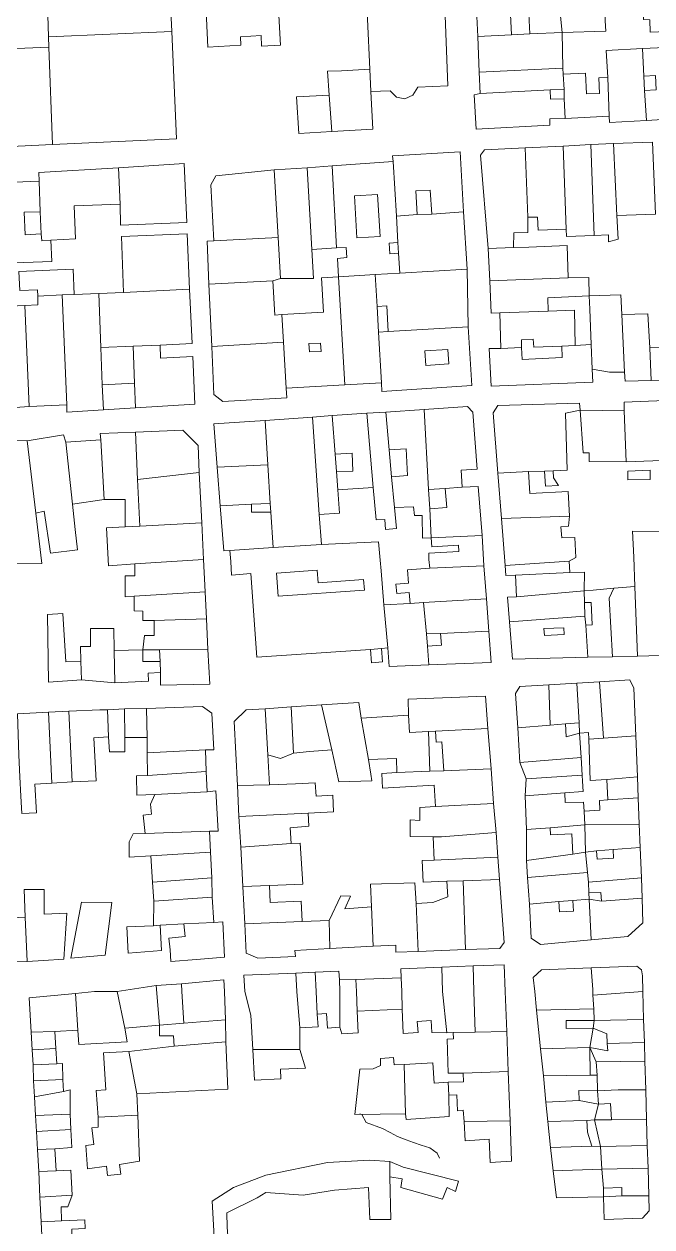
# Model space of a CAD drawing. Header units: inches. Extents: x 1138763 to 1140867, y 1050756 to 1053008.
# Drawn here: x 1139949.6 to 1140112, y 1051945.1 to 1052256.3 of the extents above; entities that cross this region are included whole.
import ezdxf

# ---------------------------------------------------------------- set-up
doc = ezdxf.new("R2010")
doc.units = ezdxf.units.IN
doc.header["$MEASUREMENT"] = 0
doc.layers.add('LimEdif_AM', color=44, linetype='Continuous', lineweight=5)
doc.layers.add('ViaSec_AM', color=1, linetype='Continuous', lineweight=18)

msp = doc.modelspace()

# ---------------------------------------------------------------- linework, layer by layer
at = {"layer": 'LimEdif_AM'}
for points in [[(1140038.44, 1052257.62), (1140036.69, 1052289.5), (1140055.94, 1052290.25), (1140059.06, 1052288.25), (1140059.81, 1052274.87), (1140058.06, 1052274.75), (1140055.19, 1052272), (1140056.56, 1052271.12), (1140058.06, 1052269), (1140058.31, 1052267.37), (1140057.44, 1052263.87), (1140055.44, 1052262.25), (1140058.44, 1052260.75), (1140059.19, 1052240.37), (1140051.44, 1052240), (1140050.19, 1052237.87), (1140048.06, 1052237), (1140045.94, 1052237.37), (1140044.31, 1052239), (1140039.31, 1052238.87), (1140039.06, 1052244.62), (1140038.44, 1052257.62)], [(1140086.81, 1052289.12), (1140090.81, 1052289.25), (1140090.69, 1052291.5), (1140098.44, 1052291.87), (1140098.44, 1052289.62), (1140099.94, 1052257.12), (1140100.06, 1052254.5), (1140088.81, 1052254.12), (1140088.31, 1052259.25), (1140086.81, 1052289.12)], [(1139955.06, 1052281.12), (1139970.69, 1052281.75), (1139970.69, 1052285.5), (1139974.94, 1052285.75), (1139975.06, 1052282), (1139986.44, 1052282.37), (1139987.81, 1052254.37), (1139955.94, 1052253), (1139955.06, 1052281.12)], [(1139937.81, 1052280.37), (1139955.06, 1052281.12), (1139955.94, 1052253), (1139956.06, 1052250.37), (1139939.44, 1052249.62), (1139938.94, 1052260.5), (1139945.19, 1052260.62), (1139944.94, 1052271.62), (1139938.31, 1052271.5), (1139937.81, 1052280.37)], [(1140117.69, 1052267.12), (1140118.06, 1052254.5), (1140111.56, 1052254.25), (1140111.44, 1052257.37), (1140109.81, 1052257.5), (1140109.56, 1052261.62), (1140113.31, 1052261.75), (1140112.69, 1052275.25), (1140117.31, 1052275.5), (1140117.69, 1052267.12)], [(1140015.06, 1052266.25), (1140015.94, 1052250.87), (1140011.06, 1052250.62), (1140010.94, 1052253.37), (1140005.56, 1052253), (1140005.69, 1052250.87), (1139997.19, 1052250.37), (1139996.44, 1052265.25), (1140001.56, 1052265.5), (1140004.06, 1052265.62), (1140015.06, 1052266.25)], [(1140075.44, 1052258.75), (1140075.69, 1052253.5), (1140066.94, 1052253.12), (1140066.69, 1052258.25), (1140075.44, 1052258.75)], [(1140080.19, 1052259), (1140080.44, 1052253.75), (1140075.69, 1052253.5), (1140075.44, 1052258.75), (1140080.19, 1052259)], [(1140088.31, 1052259.25), (1140088.81, 1052254.12), (1140080.44, 1052253.75), (1140080.19, 1052259), (1140088.31, 1052259.25)], [(1139987.81, 1052254.37), (1139989.06, 1052226.62), (1139956.94, 1052225.12), (1139956.06, 1052250.37), (1139955.94, 1052253), (1139987.81, 1052254.37)], [(1140088.81, 1052254.12), (1140088.94, 1052244.87), (1140067.31, 1052243.87), (1140066.94, 1052253.12), (1140075.69, 1052253.5), (1140080.44, 1052253.75), (1140088.81, 1052254.12)], [(1139956.06, 1052250.37), (1139956.94, 1052225.12), (1139940.94, 1052224.37), (1139940.19, 1052236.5), (1139939.94, 1052241.75), (1139939.44, 1052249.62), (1139956.06, 1052250.37)], [(1140109.94, 1052242.87), (1140110.06, 1052239.12), (1140110.56, 1052231.37), (1140101.06, 1052230.87), (1140100.94, 1052232.5), (1140100.56, 1052242.5), (1140100.19, 1052249.5), (1140109.56, 1052250), (1140109.94, 1052242.87)], [(1140109.56, 1052250), (1140115.44, 1052250.25), (1140115.44, 1052252), (1140117.94, 1052251.62), (1140118.94, 1052231.87), (1140110.56, 1052231.37), (1140110.06, 1052239.12), (1140113.06, 1052239.25), (1140112.94, 1052243), (1140109.94, 1052242.87), (1140109.56, 1052250)], [(1140039.31, 1052238.87), (1140039.81, 1052229.12), (1140029.19, 1052228.5), (1140028.56, 1052237.87), (1140028.06, 1052244.12), (1140031.69, 1052244.25), (1140039.06, 1052244.62), (1140039.31, 1052238.87)], [(1140088.94, 1052244.87), (1140089.06, 1052243.37), (1140089.31, 1052239.37), (1140085.69, 1052239.25), (1140067.56, 1052238.37), (1140067.31, 1052243.87), (1140088.94, 1052244.87)], [(1140089.06, 1052243.37), (1140094.81, 1052243.62), (1140095.06, 1052238.25), (1140098.44, 1052238.37), (1140098.31, 1052242.37), (1140100.56, 1052242.5), (1140100.94, 1052232.5), (1140089.56, 1052231.87), (1140089.31, 1052237), (1140089.31, 1052239.37), (1140089.06, 1052243.37)], [(1140110.06, 1052239.12), (1140109.94, 1052242.87), (1140112.94, 1052243), (1140113.06, 1052239.25), (1140110.06, 1052239.12)], [(1140029.19, 1052228.5), (1140020.69, 1052228), (1140020.06, 1052237.5), (1140028.56, 1052237.87), (1140029.19, 1052228.5)], [(1140085.69, 1052239.25), (1140085.81, 1052236.87), (1140089.31, 1052237), (1140089.56, 1052231.87), (1140085.56, 1052231.75), (1140085.56, 1052230.12), (1140066.56, 1052229.12), (1140066.06, 1052238), (1140067.56, 1052238.37), (1140085.69, 1052239.25)], [(1140089.31, 1052239.37), (1140089.31, 1052237), (1140085.81, 1052236.87), (1140085.69, 1052239.25), (1140089.31, 1052239.37)], [(1140079.94, 1052206.37), (1140079.94, 1052202.37), (1140076.31, 1052202.25), (1140076.19, 1052198.5), (1140069.69, 1052198.25), (1140067.69, 1052222.37), (1140068.69, 1052223.75), (1140079.19, 1052224.25), (1140079.94, 1052206.37)], [(1140079.19, 1052224.25), (1140089.06, 1052224.75), (1140089.81, 1052203.25), (1140082.56, 1052203), (1140082.44, 1052206.37), (1140079.94, 1052206.37), (1140079.19, 1052224.25)], [(1140089.06, 1052224.75), (1140096.19, 1052225.12), (1140097.06, 1052201.62), (1140089.94, 1052201.37), (1140089.81, 1052203.25), (1140089.06, 1052224.75)], [(1140096.19, 1052225.12), (1140102.06, 1052225.37), (1140102.94, 1052206.75), (1140103.31, 1052200.62), (1140100.81, 1052200), (1140100.81, 1052201.75), (1140097.06, 1052201.62), (1140096.19, 1052225.12)], [(1140102.06, 1052225.37), (1140112.19, 1052225.75), (1140112.81, 1052209.25), (1140112.94, 1052207.12), (1140102.94, 1052206.75), (1140102.06, 1052225.37)], [(1140045.06, 1052220.75), (1140044.94, 1052222.25), (1140062.44, 1052223.25), (1140063.31, 1052207.75), (1140055.06, 1052207.12), (1140054.69, 1052213.37), (1140050.94, 1052213.12), (1140051.31, 1052207), (1140045.94, 1052206.62), (1140045.06, 1052220.75)], [(1139953.56, 1052215.62), (1139953.44, 1052217.87), (1139974.06, 1052219.12), (1139974.44, 1052209.75), (1139962.56, 1052209.25), (1139962.94, 1052200.75), (1139956.56, 1052200.37), (1139954.19, 1052200.25), (1139954.06, 1052202), (1139953.81, 1052207.75), (1139953.56, 1052215.62)], [(1139974.44, 1052209.75), (1139974.06, 1052219.12), (1139991.06, 1052220.25), (1139991.69, 1052205), (1139974.56, 1052204.25), (1139974.44, 1052209.75)], [(1140015.31, 1052201.12), (1139998.69, 1052200.25), (1139997.94, 1052214.75), (1139999.19, 1052217), (1140014.31, 1052218.62), (1140015.31, 1052201.12)], [(1140014.31, 1052218.62), (1140022.81, 1052219.12), (1140024.06, 1052198), (1140024.44, 1052190.5), (1140015.94, 1052190.5), (1140015.31, 1052201.12), (1140014.31, 1052218.62)], [(1140022.81, 1052219.12), (1140029.31, 1052219.62), (1140030.44, 1052198.37), (1140024.06, 1052198), (1140022.81, 1052219.12)], [(1140029.31, 1052219.62), (1140045.06, 1052220.75), (1140045.94, 1052206.62), (1140046.31, 1052199.75), (1140044.06, 1052199.62), (1140044.19, 1052196.87), (1140046.44, 1052197), (1140046.81, 1052191.87), (1140040.44, 1052191.5), (1140030.94, 1052190.87), (1140030.69, 1052195.62), (1140033.06, 1052195.87), (1140032.94, 1052198.5), (1140030.44, 1052198.37), (1140029.31, 1052219.62)], [(1139953.81, 1052207.75), (1139949.69, 1052207.62), (1139949.94, 1052201.75), (1139954.06, 1052202), (1139954.19, 1052200.25), (1139956.56, 1052200.37), (1139956.81, 1052194.87), (1139939.81, 1052194.25), (1139940.19, 1052185.37), (1139925.69, 1052184.62), (1139924.44, 1052216.12), (1139936.31, 1052216.87), (1139936.44, 1052215), (1139953.56, 1052215.62), (1139953.81, 1052207.75)], [(1140035.69, 1052201), (1140041.69, 1052201.37), (1140041.06, 1052212.25), (1140035.06, 1052211.87), (1140035.69, 1052201)], [(1140035.69, 1052201), (1140035.06, 1052211.87), (1140041.06, 1052212.25), (1140041.69, 1052201.37), (1140035.69, 1052201)], [(1140055.06, 1052207.12), (1140051.31, 1052207), (1140050.94, 1052213.12), (1140054.69, 1052213.37), (1140055.06, 1052207.12)], [(1139954.06, 1052202), (1139949.94, 1052201.75), (1139949.69, 1052207.62), (1139953.81, 1052207.75), (1139954.06, 1052202)], [(1140063.31, 1052207.75), (1140064.19, 1052192.87), (1140046.81, 1052191.87), (1140046.44, 1052197), (1140046.31, 1052199.75), (1140045.94, 1052206.62), (1140051.31, 1052207), (1140055.06, 1052207.12), (1140063.31, 1052207.75)], [(1140114.56, 1052172.62), (1140111.44, 1052172.5), (1140110.94, 1052181.37), (1140104.19, 1052181.12), (1140103.94, 1052186.25), (1140095.81, 1052186), (1140095.69, 1052190.75), (1140090.31, 1052190.62), (1140090.06, 1052199), (1140080.19, 1052198.62), (1140076.19, 1052198.5), (1140076.31, 1052202.25), (1140079.94, 1052202.37), (1140079.94, 1052206.37), (1140082.44, 1052206.37), (1140082.56, 1052203), (1140089.81, 1052203.25), (1140089.94, 1052201.37), (1140097.06, 1052201.62), (1140100.81, 1052201.75), (1140100.81, 1052200), (1140103.31, 1052200.62), (1140102.94, 1052206.75), (1140112.94, 1052207.12)], [(1139992.44, 1052187.75), (1139975.31, 1052186.87), (1139974.81, 1052201.37), (1139991.81, 1052202), (1139992.44, 1052187.75)], [(1140015.31, 1052201.12), (1140015.94, 1052190.5), (1140013.94, 1052189.87), (1139997.44, 1052189), (1139996.94, 1052200.12), (1139998.69, 1052200.25), (1140015.31, 1052201.12)], [(1140046.44, 1052197), (1140044.19, 1052196.87), (1140044.06, 1052199.62), (1140046.31, 1052199.75), (1140046.44, 1052197)], [(1140030.44, 1052198.37), (1140032.94, 1052198.5), (1140033.06, 1052195.87), (1140030.69, 1052195.62), (1140030.94, 1052190.87), (1140026.56, 1052190.62), (1140027.06, 1052181.75), (1140016.31, 1052181.12), (1140014.44, 1052181), (1140013.94, 1052189.87), (1140015.94, 1052190.5), (1140024.44, 1052190.5), (1140024.06, 1052198), (1140030.44, 1052198.37)], [(1140076.19, 1052198.5), (1140080.19, 1052198.62), (1140090.06, 1052199), (1140090.31, 1052190.62), (1140070.06, 1052189.87), (1140069.69, 1052198.25), (1140076.19, 1052198.5)], [(1139962.56, 1052186.37), (1139959.44, 1052186.25), (1139953.19, 1052185.87), (1139953.06, 1052187.5), (1139948.56, 1052187.37), (1139948.31, 1052192.25), (1139962.31, 1052192.87), (1139962.56, 1052186.37)], [(1140030.94, 1052190.87), (1140032.56, 1052163), (1140017.44, 1052162.12), (1140016.69, 1052174), (1140016.31, 1052181.12), (1140027.06, 1052181.75), (1140026.56, 1052190.62), (1140030.94, 1052190.87)], [(1140040.44, 1052191.5), (1140040.94, 1052183.25), (1140041.31, 1052176.62), (1140042.06, 1052163.5), (1140032.56, 1052163), (1140030.94, 1052190.87), (1140040.44, 1052191.5)], [(1140064.19, 1052192.87), (1140064.44, 1052178), (1140043.81, 1052176.75), (1140043.44, 1052183.37), (1140040.94, 1052183.25), (1140040.44, 1052191.5), (1140046.81, 1052191.87), (1140064.19, 1052192.87)], [(1140090.31, 1052190.62), (1140095.69, 1052190.75), (1140095.81, 1052186), (1140085.06, 1052185.5), (1140085.19, 1052182), (1140072.69, 1052181.62), (1140070.44, 1052181.5), (1140070.06, 1052189.87), (1140090.31, 1052190.62)], [(1139992.44, 1052187.75), (1139993.06, 1052173.62), (1139984.81, 1052173.25), (1139977.81, 1052173), (1139969.44, 1052172.62), (1139968.94, 1052186.62), (1139975.31, 1052186.87), (1139992.44, 1052187.75)], [(1140013.94, 1052189.87), (1140014.44, 1052181), (1140016.31, 1052181.12), (1140016.69, 1052174), (1139998.19, 1052172.87), (1139997.44, 1052189), (1140013.94, 1052189.87)], [(1139959.44, 1052186.25), (1139960.69, 1052157.75), (1139950.94, 1052157.37), (1139949.81, 1052183.5), (1139953.19, 1052183.62), (1139953.19, 1052185.87), (1139959.44, 1052186.25)], [(1139962.56, 1052186.37), (1139968.94, 1052186.62), (1139969.44, 1052172.62), (1139969.81, 1052163), (1139970.19, 1052156.5), (1139960.69, 1052155.87), (1139960.69, 1052157.75), (1139959.44, 1052186.25), (1139962.56, 1052186.37)], [(1140095.81, 1052186), (1140095.94, 1052182.5), (1140096.31, 1052173.37), (1140092.19, 1052173.12), (1140091.94, 1052182.25), (1140085.19, 1052182), (1140085.06, 1052185.5), (1140095.81, 1052186)], [(1140104.19, 1052181.12), (1140104.94, 1052166.25), (1140101.06, 1052166.25), (1140096.56, 1052167), (1140096.31, 1052173.37), (1140095.94, 1052182.5), (1140095.81, 1052186), (1140103.94, 1052186.25), (1140104.19, 1052181.12)], [(1139942.19, 1052183.12), (1139949.81, 1052183.5), (1139950.94, 1052157.37), (1139938.94, 1052156.5), (1139938.56, 1052167), (1139943.81, 1052167.25), (1139943.69, 1052169.62), (1139938.44, 1052169.37), (1139938.31, 1052172.12), (1139942.56, 1052172.25), (1139942.19, 1052183.12)], [(1140043.81, 1052176.75), (1140041.31, 1052176.62), (1140040.94, 1052183.25), (1140043.44, 1052183.37), (1140043.81, 1052176.75)], [(1140085.19, 1052182), (1140091.94, 1052182.25), (1140092.19, 1052173.12), (1140088.69, 1052173), (1140081.44, 1052172.75), (1140081.31, 1052174.75), (1140078.31, 1052174.62), (1140078.31, 1052172.62), (1140072.94, 1052172.37), (1140072.69, 1052181.62), (1140085.19, 1052182)], [(1140111.44, 1052172.5), (1140111.81, 1052164.12), (1140105.06, 1052163.87), (1140104.94, 1052166.25), (1140104.19, 1052181.12), (1140110.94, 1052181.37), (1140111.44, 1052172.5)], [(1140064.44, 1052178), (1140065.44, 1052162.75), (1140042.19, 1052161.25), (1140042.06, 1052163.5), (1140041.31, 1052176.62), (1140043.81, 1052176.75), (1140064.44, 1052178)], [(1140088.69, 1052173), (1140088.81, 1052170), (1140078.44, 1052169.5), (1140078.31, 1052172.62), (1140078.31, 1052174.62), (1140081.31, 1052174.75), (1140081.44, 1052172.75), (1140088.69, 1052173)], [(1139977.81, 1052173), (1139978.19, 1052163.37), (1139969.81, 1052163), (1139969.44, 1052172.62), (1139977.81, 1052173)], [(1139984.81, 1052173.25), (1139984.94, 1052169.87), (1139993.31, 1052170.25), (1139993.81, 1052158), (1139978.44, 1052157), (1139978.19, 1052163.37), (1139977.81, 1052173), (1139984.81, 1052173.25)], [(1140016.69, 1052174), (1140017.44, 1052162.12), (1140017.56, 1052159.62), (1140001.06, 1052158.62), (1139998.69, 1052160.5), (1139998.19, 1052172.87), (1140016.69, 1052174)], [(1140023.44, 1052171.5), (1140026.44, 1052171.62), (1140026.31, 1052173.75), (1140023.31, 1052173.62), (1140023.44, 1052171.5)], [(1140023.44, 1052171.5), (1140023.31, 1052173.62), (1140026.31, 1052173.75), (1140026.44, 1052171.62), (1140023.44, 1052171.5)], [(1140053.56, 1052168), (1140059.44, 1052168.37), (1140059.19, 1052172.12), (1140053.31, 1052171.75), (1140053.56, 1052168)], [(1140053.56, 1052168), (1140053.31, 1052171.75), (1140059.19, 1052172.12), (1140059.44, 1052168.37), (1140053.56, 1052168)], [(1140096.31, 1052173.37), (1140096.56, 1052167), (1140096.69, 1052163.62), (1140070.44, 1052162.62), (1140069.94, 1052172.37), (1140072.94, 1052172.37), (1140078.31, 1052172.62), (1140078.44, 1052169.5), (1140088.81, 1052170), (1140088.69, 1052173), (1140092.19, 1052173.12), (1140096.31, 1052173.37)], [(1140139.19, 1052173.5), (1140139.56, 1052165.12), (1140111.81, 1052164.12), (1140111.44, 1052172.5), (1140114.56, 1052172.62), (1140139.19, 1052173.5)], [(1139978.19, 1052163.37), (1139978.44, 1052157), (1139970.19, 1052156.5), (1139969.81, 1052163), (1139978.19, 1052163.37)], [(1140104.81, 1052156.25), (1140104.81, 1052158.5), (1140115.31, 1052158.87), (1140116.69, 1052145), (1140116.81, 1052143.5), (1140105.31, 1052143), (1140104.81, 1052156.25)], [(1140038.31, 1052155.62), (1140043.19, 1052155.87), (1140044.06, 1052146.12), (1140044.69, 1052139.12), (1140045.44, 1052131.25), (1140045.94, 1052125.75), (1140043.06, 1052125.5), (1140042.94, 1052128.12), (1140040.69, 1052128), (1140039.94, 1052136.37), (1140038.31, 1052155.62)], [(1140043.19, 1052155.87), (1140053.06, 1052156.62), (1140054.19, 1052135.87), (1140054.56, 1052130.87), (1140054.94, 1052123.37), (1140052.69, 1052123.25), (1140052.56, 1052129.12), (1140050.56, 1052129.12), (1140050.31, 1052131.37), (1140045.44, 1052131.25), (1140044.69, 1052139.12), (1140048.81, 1052139.5), (1140048.44, 1052146.37), (1140044.06, 1052146.12), (1140043.19, 1052155.87)], [(1140053.06, 1052156.62), (1140064.31, 1052157.37), (1140065.69, 1052155.87), (1140066.81, 1052141.12), (1140062.69, 1052140.87), (1140062.94, 1052136.5), (1140058.56, 1052136.12), (1140054.19, 1052135.87), (1140053.06, 1052156.62)], [(1140093.44, 1052156.37), (1140089.69, 1052155.62), (1140090.06, 1052140.87), (1140086.44, 1052140.75), (1140084.19, 1052140.62), (1140080.06, 1052140.5), (1140072.19, 1052140.12), (1140070.94, 1052155.75), (1140072.19, 1052157.62), (1140093.31, 1052158.25), (1140093.44, 1052156.37)], [(1140114.81, 1052125), (1140106.94, 1052125.12), (1140107.31, 1052118.37), (1140107.56, 1052110.75), (1140102.19, 1052110.37), (1140096.81, 1052109.87), (1140094.44, 1052109.62), (1140094.56, 1052114.5), (1140090.81, 1052114.37), (1140090.56, 1052117.37), (1140092.31, 1052118.25), (1140092.06, 1052123.5), (1140088.69, 1052123.37), (1140088.44, 1052126.25), (1140090.44, 1052126.37), (1140090.69, 1052129), (1140090.31, 1052135.37), (1140080.44, 1052134.87), (1140080.06, 1052140.5), (1140084.19, 1052140.62), (1140084.44, 1052136.75), (1140087.81, 1052136.87), (1140086.56, 1052138.87), (1140086.44, 1052140.75), (1140090.06, 1052140.87), (1140089.69, 1052155.62), (1140093.44, 1052156.37), (1140094.19, 1052145.37), (1140095.81, 1052145.37), (1140095.81, 1052143.12), (1140105.31, 1052143), (1140116.81, 1052143.5)], [(1140093.44, 1052156.37), (1140104.81, 1052156.25), (1140105.31, 1052143), (1140095.81, 1052143.12), (1140095.81, 1052145.37), (1140094.19, 1052145.37), (1140093.44, 1052156.37)], [(1140012.69, 1052142.25), (1139999.56, 1052141.62), (1139998.69, 1052152.87), (1140011.94, 1052153.75), (1140012.69, 1052142.25)], [(1140011.94, 1052153.75), (1140024.19, 1052154.62), (1140025.94, 1052129.37), (1140026.56, 1052121.62), (1140014.06, 1052120.87), (1140013.44, 1052130), (1140013.31, 1052132.25), (1140012.69, 1052142.25), (1140011.94, 1052153.75)], [(1140024.19, 1052154.62), (1140029.31, 1052155), (1140030.06, 1052145), (1140030.44, 1052140.5), (1140030.81, 1052135.75), (1140031.19, 1052129.75), (1140025.94, 1052129.37), (1140024.19, 1052154.62)], [(1140029.31, 1052155), (1140038.31, 1052155.62), (1140039.94, 1052136.37), (1140030.81, 1052135.75), (1140030.44, 1052140.5), (1140034.69, 1052140.62), (1140034.44, 1052145.25), (1140030.06, 1052145), (1140029.31, 1052155)], [(1139950.44, 1052148.5), (1139959.81, 1052150), (1139960.44, 1052148.12), (1139962.19, 1052132.12), (1139962.81, 1052125.5), (1139963.44, 1052120.25), (1139956.44, 1052119.37), (1139954.81, 1052130.25), (1139952.69, 1052129.75), (1139950.44, 1052148.5)], [(1139969.44, 1052148.75), (1139969.31, 1052150.37), (1139978.44, 1052150.75), (1139978.94, 1052138.5), (1139979.56, 1052126.37), (1139975.81, 1052126.25), (1139975.81, 1052133.25), (1139970.31, 1052133.25), (1139969.44, 1052148.75)], [(1139978.44, 1052150.75), (1139990.69, 1052151.25), (1139994.69, 1052147.25), (1139994.94, 1052140.25), (1139978.94, 1052138.5), (1139978.44, 1052150.75)], [(1139941.31, 1052148.75), (1139950.44, 1052148.5), (1139952.69, 1052129.75), (1139954.19, 1052116.75), (1139943.19, 1052116.62), (1139942.94, 1052122.37), (1139942.44, 1052130.37), (1139941.94, 1052137.5), (1139941.31, 1052148.75)], [(1139960.44, 1052148.12), (1139969.44, 1052148.75), (1139970.31, 1052133.25), (1139962.19, 1052132.12), (1139960.44, 1052148.12)], [(1140030.44, 1052140.5), (1140030.06, 1052145), (1140034.44, 1052145.25), (1140034.69, 1052140.62), (1140030.44, 1052140.5)], [(1140044.69, 1052139.12), (1140044.06, 1052146.12), (1140048.44, 1052146.37), (1140048.81, 1052139.5), (1140044.69, 1052139.12)], [(1139994.94, 1052140.25), (1139995.56, 1052127.25), (1139979.56, 1052126.37), (1139978.94, 1052138.5), (1139994.94, 1052140.25)], [(1140012.69, 1052142.25), (1140013.31, 1052132.25), (1140008.44, 1052132.12), (1140000.31, 1052131.62), (1139999.56, 1052141.62), (1140012.69, 1052142.25)], [(1140080.06, 1052140.5), (1140080.44, 1052134.87), (1140090.31, 1052135.37), (1140090.69, 1052129), (1140073.06, 1052128.37), (1140072.19, 1052140.12), (1140080.06, 1052140.5)], [(1140086.44, 1052140.75), (1140086.56, 1052138.87), (1140087.81, 1052136.87), (1140084.44, 1052136.75), (1140084.19, 1052140.62), (1140086.44, 1052140.75)], [(1140105.81, 1052138.37), (1140111.56, 1052138.5), (1140111.56, 1052140.87), (1140105.81, 1052140.62), (1140105.81, 1052138.37)], [(1140105.81, 1052138.37), (1140105.81, 1052140.62), (1140111.56, 1052140.87), (1140111.56, 1052138.5), (1140105.81, 1052138.37)], [(1140039.94, 1052136.37), (1140040.69, 1052128), (1140042.94, 1052128.12), (1140043.06, 1052125.5), (1140045.94, 1052125.75), (1140045.44, 1052131.25), (1140050.31, 1052131.37), (1140050.56, 1052129.12), (1140052.56, 1052129.12), (1140052.69, 1052123.25), (1140054.94, 1052123.37), (1140055.06, 1052121), (1140061.94, 1052121.5), (1140062.06, 1052119.87), (1140054.31, 1052119.37), (1140054.31, 1052117.75), (1140054.56, 1052115.5), (1140048.81, 1052115.12), (1140049.06, 1052111.62), (1140045.81, 1052111.37), (1140046.06, 1052109), (1140049.19, 1052109.25), (1140049.44, 1052106.37), (1140042.69, 1052106), (1140041.94, 1052114.87), (1140041.69, 1052117.62), (1140041.31, 1052122.37), (1140031.94, 1052121.87), (1140026.56, 1052121.62), (1140025.94, 1052129.37), (1140031.19, 1052129.75), (1140030.81, 1052135.75), (1140039.94, 1052136.37)], [(1140058.56, 1052136.12), (1140058.94, 1052131.25), (1140054.56, 1052130.87), (1140054.19, 1052135.87), (1140058.56, 1052136.12)], [(1140062.94, 1052136.5), (1140067.06, 1052136.62), (1140068.06, 1052124), (1140054.94, 1052123.37), (1140054.56, 1052130.87), (1140058.94, 1052131.25), (1140058.56, 1052136.12), (1140062.94, 1052136.5)], [(1140008.44, 1052132.12), (1140008.44, 1052130), (1140013.44, 1052130), (1140014.06, 1052120.87), (1140002.81, 1052120.12), (1140001.31, 1052120), (1140000.31, 1052131.62), (1140008.44, 1052132.12)], [(1140013.31, 1052132.25), (1140013.44, 1052130), (1140008.44, 1052130), (1140008.44, 1052132.12), (1140013.31, 1052132.25)], [(1140090.69, 1052129), (1140090.44, 1052126.37), (1140088.44, 1052126.25), (1140088.69, 1052123.37), (1140092.06, 1052123.5), (1140092.31, 1052118.25), (1140090.56, 1052117.37), (1140074.06, 1052116.25), (1140073.06, 1052128.37), (1140090.69, 1052129)], [(1139995.56, 1052127.25), (1139996.06, 1052117.75), (1139978.31, 1052116.62), (1139971.44, 1052116.12), (1139970.94, 1052126), (1139975.81, 1052126.25), (1139979.56, 1052126.37), (1139995.56, 1052127.25)], [(1140114.81, 1052125), (1140115.31, 1052118.37), (1140116.81, 1052094.5), (1140116.94, 1052093), (1140108.31, 1052092.75), (1140107.56, 1052110.75), (1140107.31, 1052118.37), (1140106.94, 1052125.12), (1140114.81, 1052125)], [(1140026.56, 1052121.62), (1140031.94, 1052121.87), (1140041.31, 1052122.37), (1140041.69, 1052117.62), (1140041.94, 1052114.87), (1140042.69, 1052106), (1140043.69, 1052094.87), (1140042.06, 1052094.75), (1140039.19, 1052094.5), (1140009.81, 1052092.5), (1140008.31, 1052114.12), (1140003.31, 1052113.75), (1140003.06, 1052117.25), (1140002.81, 1052120.12), (1140014.06, 1052120.87), (1140026.56, 1052121.62)], [(1140068.06, 1052124), (1140068.56, 1052116.12), (1140054.56, 1052115.5), (1140054.31, 1052117.75), (1140054.31, 1052119.37), (1140062.06, 1052119.87), (1140061.94, 1052121.5), (1140055.06, 1052121), (1140054.94, 1052123.37), (1140068.06, 1052124)], [(1139996.06, 1052117.75), (1139996.44, 1052109.37), (1139978.06, 1052108.25), (1139975.81, 1052108.12), (1139975.81, 1052113.5), (1139978.31, 1052113.5), (1139978.31, 1052116.62), (1139996.06, 1052117.75)], [(1140068.56, 1052116.12), (1140069.19, 1052107.62), (1140052.94, 1052106.62), (1140049.44, 1052106.37), (1140049.19, 1052109.25), (1140046.06, 1052109), (1140045.81, 1052111.37), (1140049.06, 1052111.62), (1140048.81, 1052115.12), (1140054.56, 1052115.5), (1140068.56, 1052116.12)], [(1140090.56, 1052117.37), (1140090.81, 1052114.37), (1140076.69, 1052113.75), (1140074.19, 1052113.62), (1140074.06, 1052116.25), (1140090.56, 1052117.37)], [(1140015.31, 1052108.25), (1140037.69, 1052109.87), (1140037.44, 1052112.62), (1140025.69, 1052111.75), (1140025.44, 1052115), (1140014.94, 1052114.25), (1140015.31, 1052108.25)], [(1140015.31, 1052108.25), (1140014.94, 1052114.25), (1140025.44, 1052115), (1140025.69, 1052111.75), (1140037.44, 1052112.62), (1140037.69, 1052109.87), (1140015.31, 1052108.25)], [(1140090.81, 1052114.37), (1140094.56, 1052114.5), (1140094.44, 1052109.62), (1140076.94, 1052108.12), (1140076.69, 1052113.75), (1140090.81, 1052114.37)], [(1139996.44, 1052109.37), (1139996.81, 1052102.37), (1139983.31, 1052102), (1139980.31, 1052102), (1139980.31, 1052104.37), (1139978.06, 1052104.5), (1139978.06, 1052108.25), (1139996.44, 1052109.37)], [(1140094.44, 1052109.62), (1140094.56, 1052106.62), (1140094.69, 1052103.12), (1140075.19, 1052101.62), (1140074.69, 1052108), (1140076.94, 1052108.12), (1140094.44, 1052109.62)], [(1140102.19, 1052110.37), (1140100.94, 1052107.75), (1140101.81, 1052092.62), (1140095.44, 1052092.5), (1140094.94, 1052100.75), (1140096.56, 1052100.87), (1140096.31, 1052106.62), (1140094.56, 1052106.62), (1140094.44, 1052109.62), (1140096.81, 1052109.87), (1140102.19, 1052110.37)], [(1140107.56, 1052110.75), (1140108.31, 1052092.75), (1140101.81, 1052092.62), (1140100.94, 1052107.75), (1140102.19, 1052110.37), (1140107.56, 1052110.75)], [(1140052.94, 1052106.62), (1140053.69, 1052098.5), (1140053.94, 1052095.37), (1140054.31, 1052090.5), (1140044.06, 1052090.12), (1140043.69, 1052094.87), (1140042.69, 1052106), (1140049.44, 1052106.37), (1140052.94, 1052106.62)], [(1140069.19, 1052107.62), (1140069.81, 1052099.25), (1140057.31, 1052098.62), (1140053.69, 1052098.5), (1140052.94, 1052106.62), (1140069.19, 1052107.62)], [(1140094.56, 1052106.62), (1140096.31, 1052106.62), (1140096.56, 1052100.87), (1140094.94, 1052100.75), (1140094.69, 1052103.12), (1140094.56, 1052106.62)], [(1139964.31, 1052091.5), (1139964.44, 1052086.62), (1139955.94, 1052086), (1139955.69, 1052103.5), (1139959.69, 1052103.75), (1139960.44, 1052091.25), (1139964.31, 1052091.5)], [(1140094.69, 1052103.12), (1140094.94, 1052100.75), (1140095.44, 1052092.5), (1140075.94, 1052092), (1140075.19, 1052101.62), (1140094.69, 1052103.12)], [(1139964.31, 1052091.5), (1139964.19, 1052095.25), (1139966.81, 1052095.25), (1139966.81, 1052099.87), (1139972.81, 1052099.87), (1139972.94, 1052094.25), (1139973.06, 1052085.87), (1139964.44, 1052086.62), (1139964.31, 1052091.5)], [(1139996.81, 1052102.37), (1139997.19, 1052094.5), (1139984.69, 1052094.37), (1139980.31, 1052094.37), (1139980.81, 1052098.12), (1139983.31, 1052098.12), (1139983.31, 1052102), (1139996.81, 1052102.37)], [(1140084.19, 1052098.12), (1140089.31, 1052098.37), (1140089.19, 1052100.12), (1140084.06, 1052099.87), (1140084.19, 1052098.12)], [(1140084.19, 1052098.12), (1140084.06, 1052099.87), (1140089.19, 1052100.12), (1140089.31, 1052098.37), (1140084.19, 1052098.12)], [(1140057.31, 1052098.62), (1140057.56, 1052095.62), (1140053.94, 1052095.37), (1140053.69, 1052098.5), (1140057.31, 1052098.62)], [(1140069.81, 1052099.25), (1140070.44, 1052091.12), (1140054.31, 1052090.5), (1140053.94, 1052095.37), (1140057.56, 1052095.62), (1140057.31, 1052098.62), (1140069.81, 1052099.25)], [(1139972.94, 1052094.25), (1139980.31, 1052094.37), (1139980.31, 1052091.37), (1139984.81, 1052091.37), (1139984.94, 1052088.5), (1139981.69, 1052088.37), (1139981.81, 1052086.25), (1139973.06, 1052085.87), (1139972.94, 1052094.25)], [(1139984.69, 1052094.37), (1139984.81, 1052091.37), (1139980.31, 1052091.37), (1139980.31, 1052094.37), (1139984.69, 1052094.37)], [(1139997.19, 1052094.5), (1139997.69, 1052085.5), (1139984.94, 1052085.25), (1139984.94, 1052088.5), (1139984.81, 1052091.37), (1139984.69, 1052094.37), (1139997.19, 1052094.5)], [(1140042.06, 1052094.75), (1140042.31, 1052091.25), (1140039.44, 1052091), (1140039.19, 1052094.5), (1140042.06, 1052094.75)], [(1140085.69, 1052074.87), (1140077.31, 1052074.25), (1140076.69, 1052083.12), (1140077.81, 1052084.87), (1140085.31, 1052085.37), (1140085.69, 1052074.87)], [(1140085.31, 1052085.37), (1140092.56, 1052085.75), (1140093.19, 1052075.5), (1140089.69, 1052075.25), (1140085.69, 1052074.87), (1140085.31, 1052085.37)], [(1140092.56, 1052085.75), (1140098.44, 1052086.12), (1140099.44, 1052071.5), (1140095.69, 1052071.25), (1140095.56, 1052073), (1140093.31, 1052072.87), (1140093.19, 1052075.5), (1140092.56, 1052085.75)], [(1140098.44, 1052086.12), (1140106.31, 1052086.62), (1140107.31, 1052084.5), (1140107.81, 1052072.12), (1140099.44, 1052071.5), (1140098.44, 1052086.12)], [(1140049.06, 1052077.5), (1140048.94, 1052081.62), (1140068.94, 1052082.37), (1140069.56, 1052074), (1140056.06, 1052073.37), (1140054.19, 1052073.25), (1140049.31, 1052073), (1140049.06, 1052077.5)], [(1139947.94, 1052077.87), (1139955.94, 1052078.25), (1139956.81, 1052059.87), (1139952.44, 1052059.62), (1139952.81, 1052052.25), (1139949.06, 1052052), (1139948.94, 1052053.5), (1139948.81, 1052056.5), (1139948.56, 1052061.5), (1139948.31, 1052067.12), (1139947.94, 1052077.87)], [(1139955.94, 1052078.25), (1139961.19, 1052078.5), (1139962.06, 1052060.25), (1139956.81, 1052059.87), (1139955.94, 1052078.25)], [(1139961.19, 1052078.5), (1139969.19, 1052078.87), (1139971.19, 1052078.87), (1139971.44, 1052071.87), (1139967.69, 1052071.62), (1139968.31, 1052060.5), (1139962.06, 1052060.25), (1139961.19, 1052078.5)], [(1139971.19, 1052078.87), (1139975.56, 1052079.12), (1139975.69, 1052071.75), (1139975.69, 1052068), (1139971.69, 1052068), (1139971.44, 1052071.87), (1139971.19, 1052078.87)], [(1139975.56, 1052079.12), (1139981.31, 1052079.25), (1139981.44, 1052071.75), (1139975.69, 1052071.75), (1139975.56, 1052079.12)], [(1139981.44, 1052071.75), (1139981.31, 1052079.25), (1139995.81, 1052079.75), (1139998.19, 1052078), (1139998.69, 1052068.5), (1139996.56, 1052068.5), (1139981.44, 1052067.75), (1139981.44, 1052071.75)], [(1140012.69, 1052067.25), (1140013.06, 1052059.5), (1140004.81, 1052059.25), (1140003.94, 1052075.87), (1140007.06, 1052078.87), (1140011.94, 1052079.12), (1140012.69, 1052067.25)], [(1140011.94, 1052079.12), (1140018.69, 1052079.62), (1140019.31, 1052067.62), (1140015.94, 1052066.25), (1140012.69, 1052067.25), (1140011.94, 1052079.12)], [(1140018.69, 1052079.62), (1140026.56, 1052080.12), (1140029.19, 1052068.5), (1140023.44, 1052068.12), (1140019.31, 1052067.62), (1140018.69, 1052079.62)], [(1140026.56, 1052080.12), (1140036.19, 1052080.75), (1140036.81, 1052076.75), (1140038.69, 1052066), (1140039.31, 1052062.25), (1140039.56, 1052060.5), (1140031.06, 1052060.25), (1140029.19, 1052068.5), (1140026.56, 1052080.12)], [(1140036.81, 1052076.75), (1140049.06, 1052077.5), (1140049.31, 1052073), (1140054.19, 1052073.25), (1140054.56, 1052063), (1140046.06, 1052062.62), (1140045.94, 1052066.25), (1140038.69, 1052066), (1140036.81, 1052076.75)], [(1140089.69, 1052075.25), (1140089.81, 1052071.87), (1140093.31, 1052072.87), (1140093.69, 1052066.5), (1140077.81, 1052065.25), (1140077.31, 1052074.25), (1140085.69, 1052074.87), (1140089.69, 1052075.25)], [(1140093.19, 1052075.5), (1140093.31, 1052072.87), (1140089.81, 1052071.87), (1140089.69, 1052075.25), (1140093.19, 1052075.5)], [(1140056.06, 1052073.37), (1140056.19, 1052070.5), (1140057.69, 1052070.62), (1140058.19, 1052063.12), (1140054.56, 1052063), (1140054.19, 1052073.25), (1140056.06, 1052073.37)], [(1140069.56, 1052074), (1140070.44, 1052063.62), (1140058.19, 1052063.12), (1140057.69, 1052070.62), (1140056.19, 1052070.5), (1140056.06, 1052073.37), (1140069.56, 1052074)], [(1140095.69, 1052071.25), (1140096.06, 1052060.62), (1140100.31, 1052060.87), (1140100.56, 1052055.62), (1140098.44, 1052055.37), (1140098.56, 1052052.87), (1140094.44, 1052052.62), (1140094.31, 1052055), (1140089.56, 1052054.87), (1140089.44, 1052057.37), (1140094.19, 1052057.75), (1140094.06, 1052060.37), (1140093.94, 1052062), (1140093.69, 1052066.5), (1140093.31, 1052072.87), (1140095.56, 1052073), (1140095.69, 1052071.25)], [(1140107.81, 1052072.12), (1140108.31, 1052061.5), (1140100.31, 1052060.87), (1140096.06, 1052060.62), (1140095.69, 1052071.25), (1140099.44, 1052071.5), (1140107.81, 1052072.12)], [(1139996.56, 1052068.5), (1139996.69, 1052062.87), (1139981.56, 1052061.87), (1139981.44, 1052067.75), (1139996.56, 1052068.5)], [(1140029.19, 1052068.5), (1140031.06, 1052060.25), (1140039.56, 1052060.5), (1140039.31, 1052062.25), (1140038.69, 1052066), (1140045.94, 1052066.25), (1140046.06, 1052062.62), (1140042.19, 1052062.37), (1140042.31, 1052058.62), (1140055.69, 1052059.37), (1140056.06, 1052053.87), (1140051.94, 1052053.62), (1140051.94, 1052050.25), (1140049.44, 1052050.37), (1140049.44, 1052046.12), (1140055.44, 1052046), (1140055.69, 1052040), (1140052.56, 1052039.87), (1140052.81, 1052034.25), (1140058.94, 1052034.5), (1140059.19, 1052030.5), (1140055.31, 1052029), (1140051.06, 1052028.75), (1140050.69, 1052034.12), (1140039.19, 1052033.75), (1140039.44, 1052027.87), (1140032.56, 1052027.37), (1140034.06, 1052030.62), (1140031.56, 1052030.75), (1140028.56, 1052024.37), (1140021.56, 1052024.12), (1140021.31, 1052029.37), (1140013.31, 1052029), (1140013.06, 1052033.37), (1140021.69, 1052033.75), (1140021.06, 1052044.37), (1140018.69, 1052044.25), (1140018.44, 1052048.37), (1140023.31, 1052048.75), (1140023.06, 1052052.12), (1140029.69, 1052052.5), (1140029.44, 1052056.75), (1140025.19, 1052056.5), (1140024.94, 1052060), (1140019.81, 1052059.75), (1140013.06, 1052059.5), (1140012.69, 1052067.25), (1140015.94, 1052066.25), (1140019.31, 1052067.62), (1140023.44, 1052068.12), (1140029.19, 1052068.5)], [(1140093.69, 1052066.5), (1140093.94, 1052062), (1140079.44, 1052061), (1140077.81, 1052065.25), (1140093.69, 1052066.5)], [(1139996.69, 1052062.87), (1139996.94, 1052057.62), (1139983.44, 1052057), (1139978.81, 1052056.75), (1139978.69, 1052061.75), (1139981.56, 1052061.87), (1139996.69, 1052062.87)], [(1140070.44, 1052063.62), (1140071.06, 1052054.62), (1140056.06, 1052053.87), (1140055.69, 1052059.37), (1140042.31, 1052058.62), (1140042.19, 1052062.37), (1140046.06, 1052062.62), (1140054.56, 1052063), (1140058.19, 1052063.12), (1140070.44, 1052063.62)], [(1140013.06, 1052059.5), (1140019.81, 1052059.75), (1140024.94, 1052060), (1140025.19, 1052056.5), (1140029.44, 1052056.75), (1140029.69, 1052052.5), (1140023.06, 1052052.12), (1140005.19, 1052051.25), (1140004.81, 1052059.25), (1140013.06, 1052059.5)], [(1140093.94, 1052062), (1140094.06, 1052060.37), (1140094.19, 1052057.75), (1140089.44, 1052057.37), (1140079.19, 1052056.62), (1140079.44, 1052061), (1140093.94, 1052062)], [(1140108.31, 1052061.5), (1140108.44, 1052056.12), (1140100.56, 1052055.62), (1140100.31, 1052060.87), (1140108.31, 1052061.5)], [(1139996.94, 1052057.62), (1139999.19, 1052057.87), (1139999.81, 1052047.5), (1139997.56, 1052047.5), (1139980.94, 1052046.87), (1139980.44, 1052051.62), (1139982.56, 1052051.87), (1139982.31, 1052054.5), (1139983.44, 1052057), (1139996.94, 1052057.62)], [(1140089.44, 1052057.37), (1140089.56, 1052054.87), (1140094.31, 1052055), (1140094.44, 1052052.62), (1140094.69, 1052049.12), (1140085.69, 1052048.37), (1140079.56, 1052047.87), (1140079.19, 1052056.62), (1140089.44, 1052057.37)], [(1140071.06, 1052054.62), (1140071.69, 1052047.12), (1140057.56, 1052046), (1140055.44, 1052046), (1140049.44, 1052046.12), (1140049.44, 1052050.37), (1140051.94, 1052050.25), (1140051.94, 1052053.62), (1140056.06, 1052053.87), (1140071.06, 1052054.62)], [(1140108.44, 1052056.12), (1140108.69, 1052049.25), (1140094.69, 1052049.12), (1140094.44, 1052052.62), (1140098.56, 1052052.87), (1140098.44, 1052055.37), (1140100.56, 1052055.62), (1140108.44, 1052056.12)], [(1140023.06, 1052052.12), (1140023.31, 1052048.75), (1140018.44, 1052048.37), (1140018.69, 1052044.25), (1140005.69, 1052043.37), (1140005.19, 1052051.25), (1140023.06, 1052052.12)], [(1139997.56, 1052047.5), (1139997.81, 1052042), (1139982.44, 1052041.12), (1139976.81, 1052040.75), (1139976.81, 1052044.75), (1139977.81, 1052046.75), (1139980.94, 1052046.87), (1139997.56, 1052047.5)], [(1140071.69, 1052047.12), (1140072.19, 1052040.75), (1140055.69, 1052040), (1140055.44, 1052046), (1140057.56, 1052046), (1140071.69, 1052047.12)], [(1140085.69, 1052048.37), (1140085.81, 1052046.5), (1140091.31, 1052046.75), (1140091.56, 1052041.5), (1140079.56, 1052039.87), (1140079.56, 1052047.87), (1140085.69, 1052048.37)], [(1140094.69, 1052049.12), (1140094.81, 1052042), (1140091.56, 1052041.5), (1140091.31, 1052046.75), (1140085.81, 1052046.5), (1140085.69, 1052048.37), (1140094.69, 1052049.12)], [(1140108.69, 1052049.25), (1140108.94, 1052043.25), (1140101.94, 1052042.75), (1140097.69, 1052042.37), (1140094.81, 1052042), (1140094.69, 1052049.12), (1140108.69, 1052049.25)], [(1140018.69, 1052044.25), (1140021.06, 1052044.37), (1140021.69, 1052033.75), (1140013.06, 1052033.37), (1140006.19, 1052033.12), (1140005.69, 1052043.37), (1140018.69, 1052044.25)], [(1139997.81, 1052042), (1139998.19, 1052035.37), (1139982.81, 1052034.25), (1139982.44, 1052041.12), (1139997.81, 1052042)], [(1140072.19, 1052040.75), (1140072.56, 1052035), (1140063.19, 1052034.62), (1140058.94, 1052034.5), (1140052.81, 1052034.25), (1140052.56, 1052039.87), (1140055.69, 1052040), (1140072.19, 1052040.75)], [(1140094.81, 1052042), (1140095.31, 1052036.75), (1140079.81, 1052035.5), (1140079.56, 1052039.87), (1140091.56, 1052041.5), (1140094.81, 1052042)], [(1140108.94, 1052043.25), (1140109.31, 1052035.37), (1140095.56, 1052034.25), (1140095.31, 1052036.75), (1140094.81, 1052042), (1140097.69, 1052042.37), (1140097.81, 1052040.25), (1140102.06, 1052040.5), (1140101.94, 1052042.75), (1140108.94, 1052043.25)], [(1140101.94, 1052042.75), (1140102.06, 1052040.5), (1140097.81, 1052040.25), (1140097.69, 1052042.37), (1140101.94, 1052042.75)], [(1139998.19, 1052035.37), (1139998.31, 1052030.37), (1139983.19, 1052029.37), (1139982.81, 1052034.25), (1139998.19, 1052035.37)], [(1140063.19, 1052034.62), (1140063.81, 1052016.87), (1140051.56, 1052016.37), (1140051.06, 1052028.75), (1140055.31, 1052029), (1140059.19, 1052030.5), (1140058.94, 1052034.5), (1140063.19, 1052034.62)], [(1140072.56, 1052035), (1140073.81, 1052018.62), (1140072.69, 1052017.12), (1140063.81, 1052016.87), (1140063.19, 1052034.62), (1140072.56, 1052035)], [(1140095.31, 1052036.75), (1140095.56, 1052034.25), (1140095.69, 1052031.5), (1140095.81, 1052029.87), (1140091.56, 1052029.5), (1140087.94, 1052029.25), (1140080.31, 1052028.62), (1140079.81, 1052035.5), (1140095.31, 1052036.75)], [(1140109.31, 1052035.37), (1140109.44, 1052030.12), (1140098.94, 1052029.37), (1140098.81, 1052031.62), (1140095.69, 1052031.5), (1140095.56, 1052034.25), (1140109.31, 1052035.37)], [(1139949.94, 1052025.25), (1139949.69, 1052032.37), (1139954.81, 1052032.37), (1139954.81, 1052026), (1139960.69, 1052026.25), (1139959.94, 1052014.37), (1139954.69, 1052014), (1139950.44, 1052013.75), (1139949.94, 1052025.25)], [(1140013.06, 1052033.37), (1140013.31, 1052029), (1140021.31, 1052029.37), (1140021.56, 1052024.12), (1140006.69, 1052023.5), (1140006.19, 1052033.12), (1140013.06, 1052033.37)], [(1140051.06, 1052028.75), (1140051.56, 1052016.37), (1140045.81, 1052016.12), (1140045.81, 1052018), (1140039.94, 1052017.75), (1140039.44, 1052027.87), (1140039.19, 1052033.75), (1140050.69, 1052034.12), (1140051.06, 1052028.75)], [(1140095.69, 1052031.5), (1140098.81, 1052031.62), (1140098.94, 1052029.37), (1140095.81, 1052029.87), (1140095.69, 1052031.5)], [(1139961.69, 1052014.62), (1139964.44, 1052029.12), (1139972.31, 1052029), (1139970.56, 1052015.37), (1139961.69, 1052014.62)], [(1139998.31, 1052030.37), (1139998.69, 1052023.87), (1139990.94, 1052023.5), (1139984.81, 1052023.12), (1139983.06, 1052023), (1139983.19, 1052029.37), (1139998.31, 1052030.37)], [(1140039.44, 1052027.87), (1140039.94, 1052017.75), (1140028.69, 1052017.12), (1140028.56, 1052024.37), (1140031.56, 1052030.75), (1140034.06, 1052030.62), (1140032.56, 1052027.37), (1140039.44, 1052027.87)], [(1140095.81, 1052029.87), (1140096.31, 1052019.37), (1140083.19, 1052018.12), (1140080.81, 1052019.75), (1140080.31, 1052028.62), (1140087.94, 1052029.25), (1140088.06, 1052026.62), (1140091.69, 1052026.75), (1140091.56, 1052029.5), (1140095.81, 1052029.87)], [(1140091.56, 1052029.5), (1140091.69, 1052026.75), (1140088.06, 1052026.62), (1140087.94, 1052029.25), (1140091.56, 1052029.5)], [(1140109.44, 1052030.12), (1140109.69, 1052023.75), (1140105.81, 1052020.25), (1140096.31, 1052019.37), (1140095.81, 1052029.87), (1140098.94, 1052029.37), (1140109.44, 1052030.12)], [(1139948.31, 1052025.12), (1139949.94, 1052025.25), (1139950.44, 1052013.75), (1139938.19, 1052013.62), (1139935.56, 1052015.62), (1139934.81, 1052024.62), (1139948.31, 1052025.12)], [(1139984.81, 1052023.12), (1139985.19, 1052016.62), (1139976.56, 1052015.87), (1139976.19, 1052022.75), (1139983.06, 1052023), (1139984.81, 1052023.12)], [(1139998.69, 1052023.87), (1140001.06, 1052024), (1140001.44, 1052014.87), (1139994.19, 1052014.25), (1139987.56, 1052013.75), (1139987.44, 1052016.75), (1139987.06, 1052019.75), (1139991.31, 1052020.25), (1139990.94, 1052023.5), (1139998.69, 1052023.87)], [(1140028.56, 1052024.37), (1140028.69, 1052017.12), (1140019.69, 1052016.62), (1140019.81, 1052015), (1140010.06, 1052014.62), (1140007.06, 1052015.87), (1140006.69, 1052023.5), (1140021.56, 1052024.12), (1140028.56, 1052024.37)], [(1140057.69, 1052012.25), (1140065.81, 1052012.62), (1140065.94, 1052006), (1140066.31, 1051995.5), (1140060.56, 1051995.37), (1140058.94, 1051995.25), (1140057.81, 1052006), (1140057.69, 1052012.25)], [(1140065.81, 1052012.62), (1140073.81, 1052012.87), (1140074.06, 1052006), (1140074.44, 1051995.62), (1140066.31, 1051995.5), (1140065.94, 1052006), (1140065.81, 1052012.62)], [(1140020.94, 1051996.62), (1140020.94, 1051991), (1140008.81, 1051991), (1140008.31, 1051999.87), (1140006.69, 1052006), (1140006.44, 1052010.25), (1140019.94, 1052010.75), (1140020.19, 1052006), (1140020.94, 1051996.62)], [(1140019.94, 1052010.75), (1140024.94, 1052011), (1140025.19, 1052006), (1140025.44, 1052000.12), (1140025.69, 1051996.87), (1140020.94, 1051996.62), (1140020.19, 1052006), (1140019.94, 1052010.75)], [(1140024.94, 1052011), (1140031.06, 1052011.25), (1140031.19, 1052009), (1140031.31, 1052006), (1140031.31, 1051996.75), (1140028.06, 1051996.5), (1140027.81, 1052000.25), (1140025.44, 1052000.12), (1140025.19, 1052006), (1140024.94, 1052011)], [(1140035.44, 1052009.12), (1140047.19, 1052009.5), (1140047.31, 1052006), (1140047.44, 1052001.37), (1140035.81, 1052000.87), (1140035.56, 1052006), (1140035.44, 1052009.12)], [(1140047.19, 1052009.5), (1140047.06, 1052011.87), (1140057.69, 1052012.25), (1140057.81, 1052006), (1140058.94, 1051995.25), (1140055.06, 1051995.37), (1140054.94, 1051998.5), (1140051.31, 1051998.25), (1140051.56, 1051995.37), (1140047.69, 1051995.12), (1140047.44, 1052001.37), (1140047.31, 1052006), (1140047.19, 1052009.5)], [(1140096.69, 1052005), (1140096.94, 1052001.5), (1140082.19, 1052001.12), (1140081.69, 1052006), (1140081.31, 1052009.62), (1140083.44, 1052011.62), (1140096.31, 1052012.12), (1140096.69, 1052006.5), (1140096.69, 1052005)], [(1140096.31, 1052012.12), (1140108.06, 1052012.5), (1140109.31, 1052011.62), (1140109.56, 1052010), (1140109.69, 1052006), (1140096.69, 1052005), (1140096.69, 1052006.5), (1140096.31, 1052012.12)], [(1139973.69, 1052006), (1139983.81, 1052007.5), (1139984.69, 1051997.25), (1139975.69, 1051996.5), (1139973.69, 1052006)], [(1139983.81, 1052007.5), (1139990.31, 1052008), (1139990.44, 1052006), (1139990.94, 1051997.75), (1139984.69, 1051997.25), (1139983.81, 1052007.5)], [(1139990.31, 1052008), (1140001.31, 1052009), (1140001.44, 1052006), (1140001.69, 1051998.62), (1139990.94, 1051997.75), (1139990.44, 1052006), (1139990.31, 1052008)], [(1140031.19, 1052009), (1140035.44, 1052009.12), (1140035.56, 1052006), (1140035.81, 1052000.87), (1140036.06, 1051995.25), (1140031.81, 1051995), (1140031.31, 1051996.75), (1140031.31, 1052006), (1140031.19, 1052009)], [(1139963.56, 1051996), (1139957.56, 1051995.62), (1139951.44, 1051995.5), (1139950.94, 1052004.37), (1139962.94, 1052005.5), (1139963.56, 1051996)], [(1139962.94, 1052005.5), (1139967.81, 1052006), (1139973.69, 1052006), (1139975.69, 1051996.5), (1139976.31, 1051993), (1139963.81, 1051992.25), (1139963.56, 1051996), (1139962.94, 1052005.5)], [(1140109.69, 1052006), (1140109.81, 1051998.75), (1140097.06, 1051998.5), (1140096.94, 1052001.5), (1140096.69, 1052005), (1140109.69, 1052006)], [(1140096.94, 1052001.5), (1140097.06, 1051998.5), (1140089.81, 1051998.5), (1140089.81, 1051996.37), (1140096.81, 1051996.5), (1140095.94, 1051991.5), (1140083.19, 1051991.12), (1140082.19, 1052001.12), (1140096.94, 1052001.5)], [(1140001.69, 1051998.62), (1140001.81, 1051993), (1139988.44, 1051991.87), (1139988.31, 1051994.5), (1139984.69, 1051994.5), (1139984.69, 1051997.25), (1139990.94, 1051997.75), (1140001.69, 1051998.62)], [(1140096.81, 1051996.5), (1140089.81, 1051996.37), (1140089.81, 1051998.5), (1140097.06, 1051998.5), (1140096.81, 1051996.5)], [(1140109.81, 1051998.75), (1140110.06, 1051992.75), (1140100.44, 1051992.5), (1140100.31, 1051995), (1140096.81, 1051996.5), (1140097.06, 1051998.5), (1140109.81, 1051998.75)], [(1139957.56, 1051995.62), (1139957.81, 1051991.25), (1139951.69, 1051990.87), (1139951.44, 1051995.5), (1139957.56, 1051995.62)], [(1140074.44, 1051995.62), (1140074.81, 1051985.25), (1140063.19, 1051984.87), (1140059.31, 1051984.87), (1140059.06, 1051993.62), (1140060.69, 1051993.75), (1140060.56, 1051995.37), (1140066.31, 1051995.5), (1140074.44, 1051995.62)], [(1140100.44, 1051992.5), (1140100.56, 1051990.62), (1140095.94, 1051991.5), (1140096.81, 1051996.5), (1140100.31, 1051995), (1140100.44, 1051992.5)], [(1139957.81, 1051991.25), (1139958.06, 1051987.25), (1139951.94, 1051987), (1139951.69, 1051990.87), (1139957.81, 1051991.25)], [(1140001.81, 1051993), (1140002.31, 1051980.75), (1139978.81, 1051979.5), (1139976.69, 1051990.5), (1139988.44, 1051991.87), (1140001.81, 1051993)], [(1140020.94, 1051991), (1140022.44, 1051986.12), (1140015.94, 1051985.87), (1140016.06, 1051983.37), (1140009.19, 1051983), (1140008.81, 1051991), (1140020.94, 1051991)], [(1140095.94, 1051991.5), (1140096.06, 1051984.37), (1140083.94, 1051984.12), (1140083.19, 1051991.12), (1140095.94, 1051991.5)], [(1140110.06, 1051992.75), (1140110.19, 1051988), (1140097.56, 1051987.75), (1140095.94, 1051991.5), (1140100.56, 1051990.62), (1140100.44, 1051992.5), (1140110.06, 1051992.75)], [(1140097.56, 1051987.75), (1140097.81, 1051984.37), (1140096.06, 1051984.37), (1140095.94, 1051991.5), (1140097.56, 1051987.75)], [(1139978.81, 1051979.5), (1139979.06, 1051974), (1139968.81, 1051973.5), (1139968.31, 1051980.37), (1139970.81, 1051980.5), (1139970.19, 1051990.12), (1139976.69, 1051990.5), (1139978.81, 1051979.5)], [(1140047.94, 1051987.12), (1140048.31, 1051974.37), (1140035.19, 1051974.12), (1140036.44, 1051985.87), (1140039.94, 1051986), (1140041.81, 1051986.87), (1140041.81, 1051988.62), (1140045.19, 1051988.87), (1140045.31, 1051987), (1140047.94, 1051987.12)], [(1140110.19, 1051988), (1140110.44, 1051980.5), (1140103.31, 1051980.5), (1140097.94, 1051980.25), (1140097.81, 1051984.37), (1140097.56, 1051987.75), (1140110.19, 1051988)], [(1139958.06, 1051987.25), (1139959.56, 1051987.37), (1139959.69, 1051983.25), (1139952.06, 1051982.87), (1139951.94, 1051987), (1139958.06, 1051987.25)], [(1140047.94, 1051987.12), (1140055.31, 1051987.5), (1140055.69, 1051982.25), (1140059.31, 1051982.5), (1140059.44, 1051979.12), (1140059.56, 1051973.62), (1140048.44, 1051972.87), (1140048.31, 1051974.37), (1140047.94, 1051987.12)], [(1140074.81, 1051985.25), (1140075.31, 1051972.5), (1140063.44, 1051972.37), (1140063.19, 1051975.25), (1140061.69, 1051975.12), (1140061.56, 1051979.25), (1140059.44, 1051979.12), (1140059.31, 1051982.5), (1140063.31, 1051982.62), (1140063.19, 1051984.87), (1140074.81, 1051985.25)], [(1139959.69, 1051983.25), (1139959.81, 1051980.12), (1139952.31, 1051978.75), (1139952.06, 1051982.87), (1139959.69, 1051983.25)], [(1140097.81, 1051984.37), (1140097.94, 1051980.25), (1140093.06, 1051980.37), (1140093.19, 1051977.75), (1140084.56, 1051977.37), (1140083.94, 1051984.12), (1140096.06, 1051984.37), (1140097.81, 1051984.37)], [(1139959.81, 1051980.12), (1139961.56, 1051980.5), (1139961.56, 1051974.25), (1139952.56, 1051973.87), (1139952.31, 1051978.75), (1139959.81, 1051980.12)], [(1140097.94, 1051980.25), (1140098.19, 1051976.87), (1140093.19, 1051977.75), (1140093.06, 1051980.37), (1140097.94, 1051980.25)], [(1140110.44, 1051980.5), (1140110.56, 1051972.87), (1140101.56, 1051972.75), (1140101.31, 1051977), (1140098.19, 1051976.87), (1140097.94, 1051980.25), (1140103.31, 1051980.5), (1140110.44, 1051980.5)], [(1140093.19, 1051977.75), (1140098.19, 1051976.87), (1140097.19, 1051972.75), (1140095.19, 1051972.62), (1140085.06, 1051972.37), (1140084.56, 1051977.37), (1140093.19, 1051977.75)], [(1140098.19, 1051976.87), (1140101.31, 1051977), (1140101.56, 1051972.75), (1140097.19, 1051972.75), (1140098.19, 1051976.87)], [(1139961.56, 1051974.25), (1139961.69, 1051970.25), (1139952.81, 1051969.75), (1139952.56, 1051973.87), (1139961.56, 1051974.25)], [(1139979.06, 1051974), (1139979.44, 1051962.12), (1139974.31, 1051961.25), (1139974.69, 1051958.75), (1139971.19, 1051958.37), (1139970.94, 1051960.75), (1139966.06, 1051960.12), (1139965.56, 1051966.12), (1139967.69, 1051966.37), (1139967.19, 1051970.75), (1139968.81, 1051970.87), (1139968.81, 1051973.5), (1139979.06, 1051974)], [(1140075.31, 1051972.5), (1140075.69, 1051962.12), (1140070.19, 1051961.75), (1140069.94, 1051967.75), (1140063.69, 1051967.37), (1140063.44, 1051972.37), (1140075.31, 1051972.5)], [(1140095.19, 1051972.62), (1140095.31, 1051969.62), (1140096.44, 1051966), (1140085.81, 1051965.62), (1140085.06, 1051972.37), (1140095.19, 1051972.62)], [(1140097.19, 1051972.75), (1140098.69, 1051965.87), (1140096.44, 1051966), (1140095.31, 1051969.62), (1140095.19, 1051972.62), (1140097.19, 1051972.75)], [(1140110.56, 1051972.87), (1140110.81, 1051966.12), (1140098.69, 1051965.87), (1140097.19, 1051972.75), (1140101.56, 1051972.75), (1140110.56, 1051972.87)], [(1139961.69, 1051970.25), (1139961.94, 1051965.62), (1139957.56, 1051965.25), (1139953.06, 1051965.12), (1139952.81, 1051969.75), (1139961.69, 1051970.25)], [(1140098.69, 1051965.87), (1140099.06, 1051960), (1140086.44, 1051959.62), (1140085.81, 1051965.62), (1140096.44, 1051966), (1140098.69, 1051965.87)], [(1140110.81, 1051966.12), (1140111.06, 1051960.25), (1140099.06, 1051960), (1140098.69, 1051965.87), (1140110.81, 1051966.12)], [(1139957.56, 1051965.25), (1139957.94, 1051959.62), (1139953.44, 1051959.37), (1139953.06, 1051965.12), (1139957.56, 1051965.25)], [(1139957.94, 1051959.62), (1139961.69, 1051959.75), (1139962.06, 1051953.25), (1139953.69, 1051952.75), (1139953.44, 1051959.37), (1139957.94, 1051959.62)], [(1140044.19, 1051962), (1140044.19, 1051958), (1140044.44, 1051947), (1140039.06, 1051947), (1140038.69, 1051955.25), (1140029.94, 1051954.62), (1140021.81, 1051953.25), (1140012.19, 1051954), (1140009.94, 1051952.62), (1140002.06, 1051948.75), (1140002.19, 1051945), (1140002.31, 1051942.75), (1139998.81, 1051942.5), (1139998.31, 1051951.75), (1140003.81, 1051955.25), (1140012.19, 1051958.5), (1140028.06, 1051961.75), (1140038.94, 1051962.37), (1140044.19, 1051962)], [(1140044.19, 1051962), (1140047.69, 1051960.5), (1140061.94, 1051956.87), (1140061.19, 1051954.25), (1140059.06, 1051955.25), (1140057.81, 1051952.25), (1140047.06, 1051955.25), (1140047.44, 1051957.5), (1140044.19, 1051958), (1140044.19, 1051962)], [(1140099.06, 1051960), (1140099.44, 1051955.12), (1140099.44, 1051952.87), (1140087.31, 1051952.62), (1140086.44, 1051959.62), (1140099.06, 1051960)], [(1140111.06, 1051960.25), (1140111.19, 1051953.12), (1140104.19, 1051953.12), (1140104.19, 1051955.25), (1140099.44, 1051955.12), (1140099.06, 1051960), (1140111.06, 1051960.25)], [(1140104.19, 1051953.12), (1140099.44, 1051952.87), (1140099.44, 1051955.12), (1140104.19, 1051955.25), (1140104.19, 1051953.12)], [(1139962.06, 1051953.25), (1139960.94, 1051950.25), (1139959.19, 1051950.25), (1139959.31, 1051946.62), (1139954.06, 1051946.37), (1139953.69, 1051952.75), (1139962.06, 1051953.25)], [(1140111.19, 1051953.12), (1140111.31, 1051949.25), (1140109.56, 1051947.37), (1140099.69, 1051947), (1140099.44, 1051952.87), (1140104.19, 1051953.12), (1140111.19, 1051953.12)], [(1139959.31, 1051946.62), (1139965.31, 1051946.87), (1139965.44, 1051944.62), (1139961.94, 1051944.5), (1139962.06, 1051941.5), (1139954.31, 1051941.12), (1139954.06, 1051946.37), (1139959.31, 1051946.62)]]:
    msp.add_lwpolyline(points, dxfattribs=at)
at = {"layer": 'ViaSec_AM'}
msp.add_lwpolyline([(1140057.06, 1051962.87), (1140056.44, 1051964.12), (1140054.56, 1051965.5), (1140052.31, 1051966.25), (1140050.31, 1051966.87), (1140048.44, 1051967.62), (1140046.19, 1051968.5), (1140044.31, 1051969.5), (1140042.31, 1051970.5), (1140038.06, 1051972.12), (1140036.94, 1051974.12), (1140036.44, 1051974.37)], dxfattribs=at)

doc.saveas('drawing.dxf')
